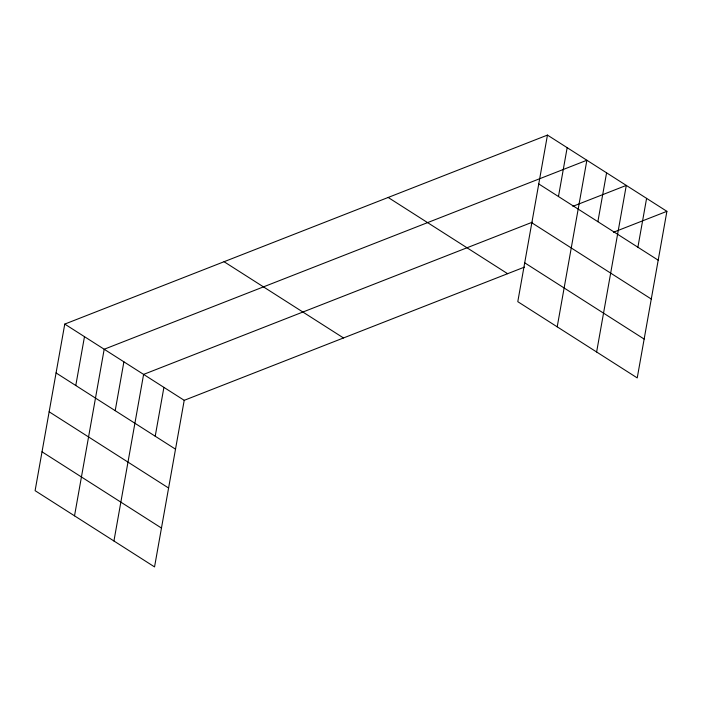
<?xml version="1.0" encoding="UTF-8"?>
<svg xmlns="http://www.w3.org/2000/svg" width="702" height="702" viewBox="0 0 702 702"><rect width="100%" height="100%" fill="white"/><g stroke="black" fill="none" stroke-linecap="round" stroke-linejoin="round"><path stroke-width="1.05" d="M547.455 135.091L517.786 301.676L637.232 377.913L666.9 211.328L547.455 135.091L64.768 324.087L35.1 490.672L154.545 566.909L184.214 400.324L524.429 267.111M75.781 385.521L84.477 336.67M74.517 515.83L104.186 349.245L586.872 160.249L557.204 326.834M115.198 410.679L123.894 361.828M113.935 540.988L143.603 374.403L532.3 222.209M155.212 436.214L163.908 387.364M558.467 196.525L567.163 147.674M597.876 221.683L606.581 172.832M596.621 351.992L626.289 185.407L572.867 206.327M637.89 247.227L646.595 198.368M613.478 232.248L666.9 211.328M538.759 183.942L658.195 260.188M531.835 222.797L651.28 299.034M524.701 262.82L644.146 339.066M388.171 197.464L507.616 273.701M224.061 261.723L343.497 337.96M64.768 324.087L184.214 400.324M56.072 372.938L175.518 449.175M49.149 411.793L168.594 488.03M42.023 451.816L161.46 528.053"/></g></svg>
